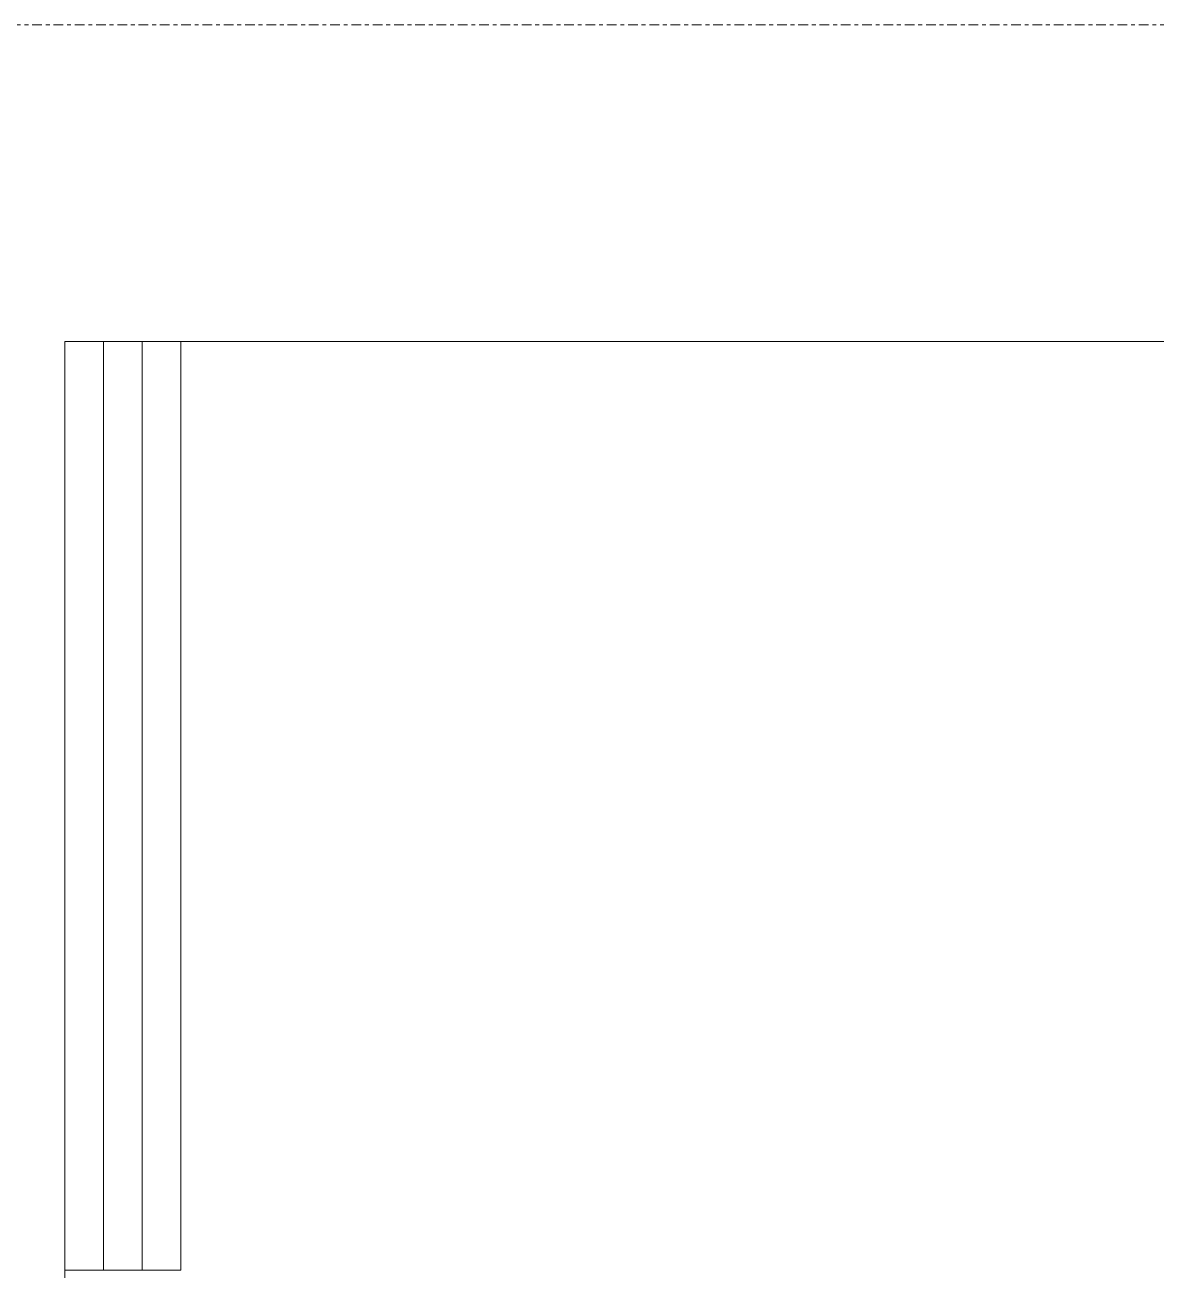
# Model space of a CAD drawing. Header units: inches. Extents: x -1106 to 1409, y -1111 to 918.
# Drawn here: x 241 to 270.24, y 490.32 to 522.51 of the extents above; entities that cross this region are included whole.
import ezdxf

# ---------------------------------------------------------------- set-up
doc = ezdxf.new("R2010")
doc.units = ezdxf.units.IN
doc.header["$MEASUREMENT"] = 0
doc.linetypes.add('Grid Line 1_4_', pattern=[0.4375, 0.25, -0.0625, 0.0625, -0.0625])
for name, color, linetype, lineweight in [('A-DETL-THIN', 151, 'Continuous', 13), ('A-GENM', 13, 'Continuous', 9), ('S-GRID', 1, 'Continuous', 9)]:
    doc.layers.add(name, color=color, linetype=linetype, lineweight=lineweight)

# ---------------------------------------------------------------- blocks, each defined once
blk = doc.blocks.new('Generic Model Adjustable Table - Default-2830939-7TH FLOOR TELECOM UNDERFLOOR ROUTING PLAN')
at = {"layer": 'A-GENM', "color": 53}
for p, q in [((35.5, 12), (35.5, -12)), ((35.5, -12), (-35.5, -12))]:
    blk.add_line(p, q, dxfattribs=at)
blk = doc.blocks.new('18433_1 - AEO NY - CENTRAL_rvt-1-7TH FLOOR TELECOM UNDERFLOOR ROUTING PLAN')
at = {"layer": 'A-DETL-THIN', "color": 53, "lineweight": 9}
for p, q in [((242.03, 487.323), (242.03, 514.323)), ((245.03, 514.323), (242.03, 514.323)), ((243.03, 514.323), (243.03, 490.323)), ((244.03, 514.323), (244.03, 490.323)), ((245.03, 490.323), (242.03, 490.323))]:
    blk.add_line(p, q, dxfattribs=at)
at = {"layer": 'S-GRID', "linetype": 'Grid Line 1_4_'}
blk.add_line((965.79, 522.506), (-931.823, 522.506), dxfattribs=at)
at = {"color": 53, "lineweight": 9, "rotation": 180}
blk.add_blockref('Generic Model Adjustable Table - Default-2830939-7TH FLOOR TELECOM UNDERFLOOR ROUTING PLAN', (280.53, 502.323), dxfattribs=at)

msp = doc.modelspace()

# ---------------------------------------------------------------- block references
at = {"lineweight": 5}
msp.add_blockref('18433_1 - AEO NY - CENTRAL_rvt-1-7TH FLOOR TELECOM UNDERFLOOR ROUTING PLAN', (0, 0), dxfattribs=at)

doc.saveas('drawing.dxf')
